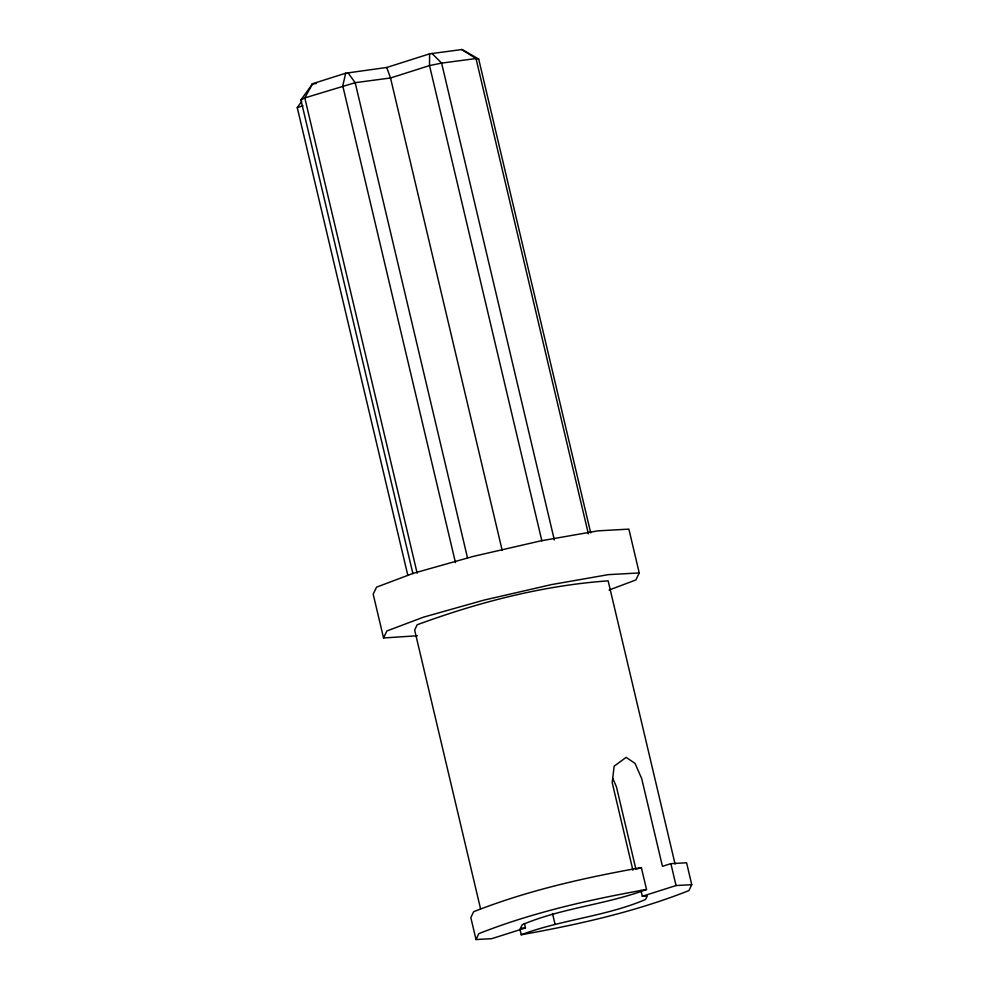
<?xml version="1.0" encoding="UTF-8"?>
<svg xmlns="http://www.w3.org/2000/svg" width="989" height="989" viewBox="0 0 989 989"><rect width="100%" height="100%" fill="white"/><g stroke="black" fill="none" stroke-linecap="round" stroke-linejoin="round"><path stroke-width="1.48" d="M590.693 532.861L478.688 59.043L462.172 49.512L429.622 53.839L429.523 65.583L541.873 540.896M429.622 53.839L386.736 67.475L345.693 73.198L342.763 85.845L455.472 562.654M383.547 637.979L386.872 630.97L423.564 617.136L483.794 600.162L551.417 584.61L608.309 574.646L639.24 572.94L628.88 529.127L597.962 530.846L541.057 540.81L473.434 556.362L413.217 573.323L376.525 587.169L373.187 594.166L383.547 637.979L417.469 635.742M639.24 572.94L635.902 579.937L609.088 590.05M476.018 939.55L478.824 933.641C532.7 912.365 589.617 899.619 646.522 889.47L641.342 867.576C584.437 877.725 527.52 890.471 473.644 911.734L470.838 917.644L476.018 939.55L491.706 938.685L525.456 927.954L524.393 923.454M632.911 870.246L612.191 782.633L614.144 766.166L626.148 757.376L635.025 763.384L641.725 778.702L662.445 866.327L670.876 863.644L686.576 862.779L691.744 884.673L688.937 890.582C635.062 911.858 578.145 924.604 521.24 934.753L519.868 928.918M345.693 73.198L312.648 83.694L304.797 97.911L300.916 99.926L412.92 573.744M300.916 99.926L312.648 83.694M407.839 575.437L297.256 107.628L301.707 101.335M297.256 107.628L303.03 105.786M637.126 868.911L641.342 867.576M646.522 889.47C606.059 904.7 562.086 907.741 522.18 924.764L520.523 928.226L525.456 927.954M521.24 934.753C561.703 919.523 605.676 916.482 645.582 899.471L647.239 895.997L642.318 896.269L640.897 890.273M642.318 896.269L676.056 885.551L691.744 884.673M311.968 84.053L316.443 83.459M478.688 59.043L476.006 58.536L441.613 63.111L429.523 65.583L390.519 77.983L355.175 82.68L304.797 97.911L417.16 573.212M461.492 49.45L476.006 58.536L588.368 533.85M431.958 53.381L441.613 63.111L554.322 539.92M347.893 72.642L355.175 82.68L467.537 557.994M612.76 778.392L616.419 786.75L635.927 869.269M386.736 67.475L390.519 77.983L502.165 550.292M675.091 864.102L608.136 580.852C542.899 585.463 478.429 602.252 417.173 624.764L414.651 630.055L480.555 908.817M670.876 863.644L676.056 885.551M552.505 913.527L554.99 924.023"/></g></svg>
